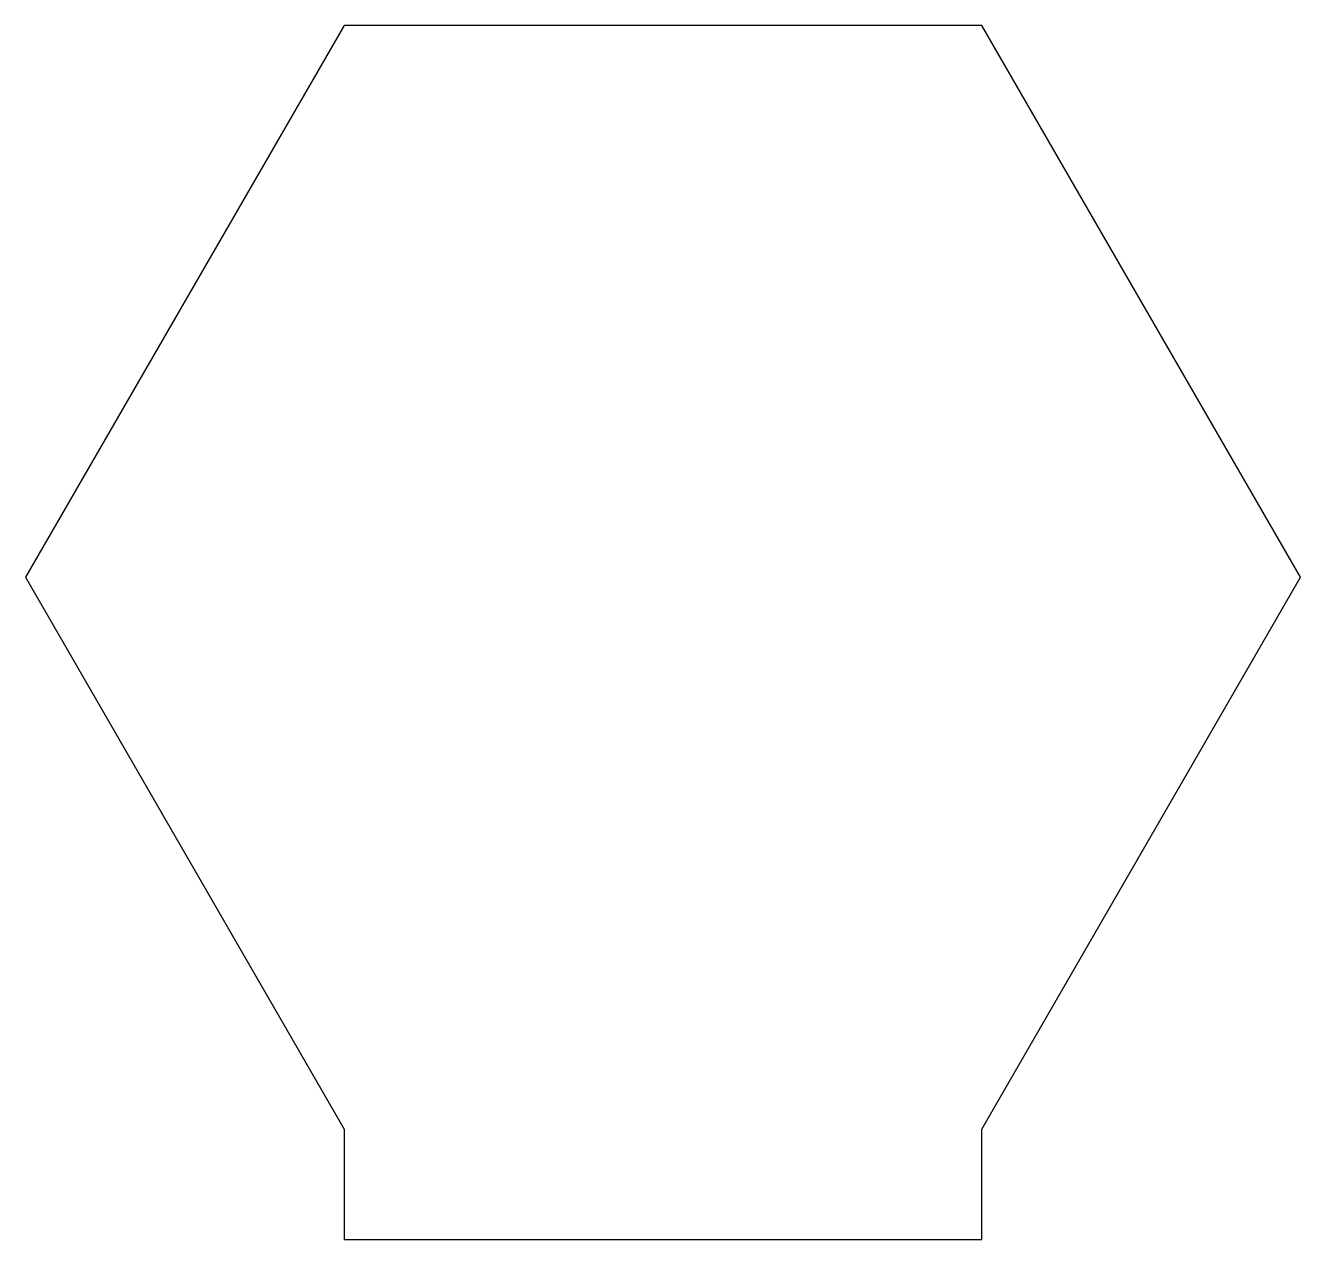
# Model space of a CAD drawing. Extents: x -50 to 50, y -52 to 43.
import ezdxf

# ---------------------------------------------------------------- set-up
doc = ezdxf.new("R2010")
doc.units = 0
doc.header["$MEASUREMENT"] = 0
doc.layers.get('0').update_dxf_attribs({"linetype": 'CONTINUOUS'})

msp = doc.modelspace()

# ---------------------------------------------------------------- linework, layer by layer
at = {"color": 92}
msp.add_lwpolyline([(25, -51.96), (25, -43.3), (50, 0), (25, 43.3), (-25, 43.3), (-50, 0), (-25, -43.3), (-25, -51.96)], close=True, dxfattribs=at)

doc.saveas('drawing.dxf')
